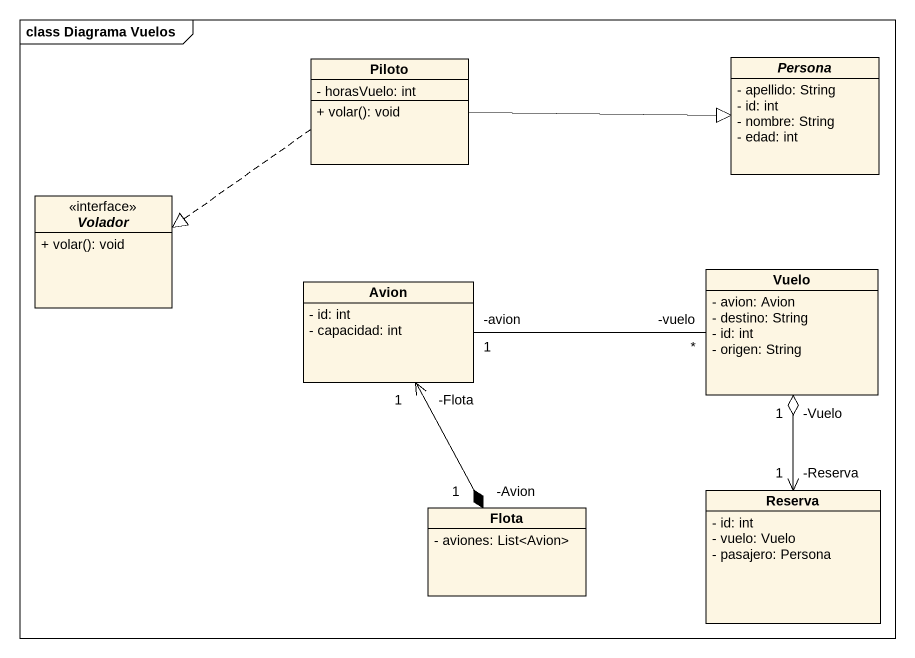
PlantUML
@startuml
mainframe class Diagrama Vuelos
hide circle
hide empty members
skinparam classAttributeIconSize 0
class Piloto {
  - horasVuelo: int
  + volar(): void
}
abstract class Persona {
  - apellido: String
  - id: int
  - nombre: String
  - edad: int
}
interface Volador <<interface>> {
  + volar(): void
}
class Avion {
  - id: int
  - capacidad: int
}
class Vuelo {
  - avion: Avion
  - destino: String
  - id: int
  - origen: String
}
class Flota {
  - aviones: List<Avion>
}
class Reserva {
  - id: int
  - vuelo: Vuelo
  - pasajero: Persona
}
Piloto -right-|> Persona
Piloto .left.|> Volador
Avion "-avion\n1" -right- "-vuelo\n*" Vuelo
Avion "-Flota\n1" <--* "-Avion\n1" Flota
Reserva "-Reserva\n1" <-up-o "-Vuelo\n1" Vuelo
@enduml
